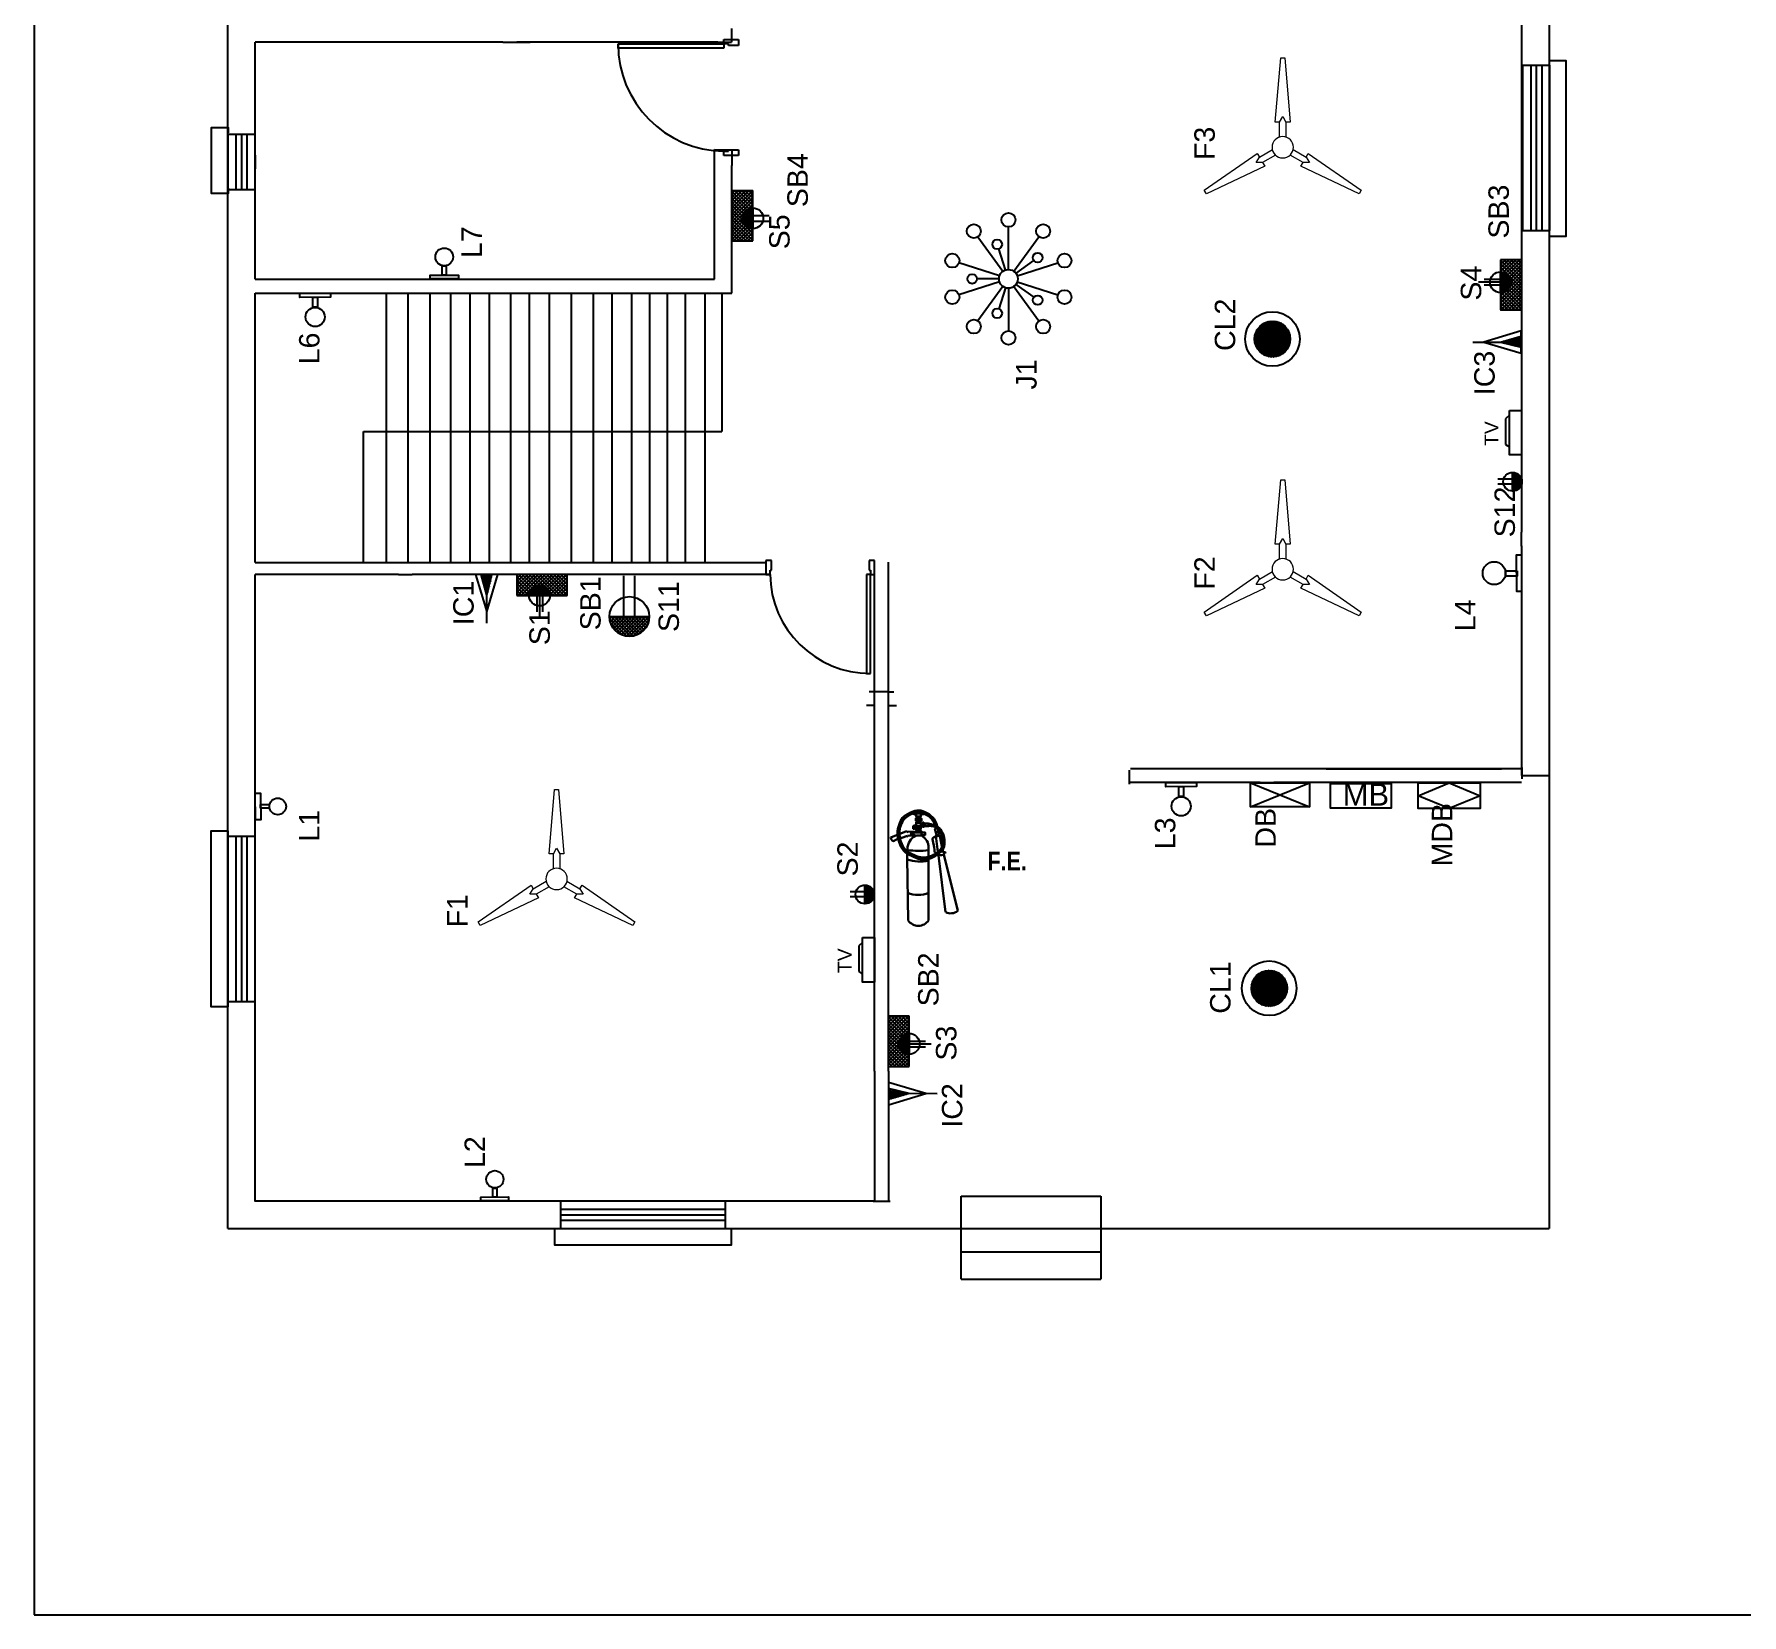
# Model space of a CAD drawing. Header units: inches. Extents: x 1052 to 8538, y 819 to 5894.
# Drawn here: x 4621.2 to 5042, y 3682.4 to 4071.9 of the extents above; entities that cross this region are included whole.
import ezdxf

# ---------------------------------------------------------------- set-up
doc = ezdxf.new("R2010")
doc.units = ezdxf.units.IN
doc.header["$LTSCALE"] = 50
doc.header["$MEASUREMENT"] = 0
doc.linetypes.add('HIDDEN', pattern=[0.375, 0.25, -0.125])
for name, color, linetype, lineweight in [('ELEC', 5, 'Continuous', 13), ('FAN', 5, 'Continuous', 15), ('Fire Pipe', 1, 'Continuous', 30), ('line', 5, 'HIDDEN', 35)]:
    doc.layers.add(name, color=color, linetype=linetype, lineweight=lineweight)
for name, color, linetype in [('elec. lay-out.', 144, 'Continuous'), ('text', 129, 'Continuous'), ('txt', 95, 'Continuous'), ('XREFCHILD', 134, 'Continuous')]:
    doc.layers.add(name, color=color, linetype=linetype)
doc.styles.add('Annotative', font='arial.ttf')
doc.styles.add('NOTE1', font='rom_____.pfb', dxfattribs={"height": 12})
doc.styles.get("Standard").update_dxf_attribs({"font": 'arial.ttf'})

# ---------------------------------------------------------------- blocks, each defined once
blk = doc.blocks.new('BIG SPOT LIGHT')
at = {"layer": 'elec. lay-out.', "linetype": 'Continuous', "lineweight": 35, "ltscale": 2}
h = blk.add_hatch(dxfattribs=at)
h.set_pattern_fill('ANSI37', color=2, scale=196.85, style=0)
h.set_pattern_definition([(45, (415113.78, -81615.87), (-17.3992462, 17.3992462), []), (135, (415113.78, -81615.87), (-17.3992462, -17.3992462), [])])
h.paths.add_polyline_path([(236, -17, 1), (-236, -17, 1)])
at = {"layer": 'elec. lay-out.', "linetype": 'Continuous', "lineweight": 30}
blk.add_line((0, -206), (0, 172), dxfattribs=at)
at = {"layer": 'elec. lay-out.'}
for radius in [361, 236]:
    blk.add_circle((0, -17), radius, dxfattribs=at)
blk = doc.blocks.new('ff-02')
at = {"layer": 'Fire Pipe', "color": 6, "ltscale": 15}
for p, q in [((280067.45, -264814.85), (280067.95, -264814.85)), ((280069.52, -264814.85), (280069.1, -264814.85)), ((280058.35, -264839.97), (280061.92, -264825.33)), ((280063.35, -264825.57), (280061.48, -264840.32)), ((280061.92, -264825.33), (280062.58, -264825.52)), ((280062.58, -264825.52), (280063, -264825.53)), ((280063, -264825.53), (280063.35, -264825.57)), ((280063.35, -264825.57), (280063.35, -264825.57))]:
    blk.add_line(p, q, dxfattribs=at)
for points in [[(280063.51, -264818.51), (280063.96, -264817.13, -0.148563), (280065.29, -264815.24, -0.079751), (280067.39, -264814.08, -0.154771), (280069.51, -264814, -0.091101), (280071.96, -264815.19, -0.120029), (280073.16, -264816.63, -0.062635), (280073.87, -264818.65, -0.100784), (280073.89, -264820.87, -0.06679), (280073.04, -264823.37, -0.146213), (280070.96, -264825.41, -0.024846), (280068.6, -264826.42, -0.194128), (280064.19, -264825.76, -0.06634), (280062.3, -264824.13, -0.151296), (280061.74, -264822.21, -0.129873), (280062.33, -264819.63, -0.249306), (280065.05, -264817.49, -0.021054), (280065.91, -264817.34, -0.021054)], [(280064.33, -264817.7, -0.17989), (280065.6, -264815.63, -0.079751), (280067.56, -264814.55, -0.154771), (280069.37, -264814.49, -0.091101), (280071.66, -264815.6, -0.120029), (280072.72, -264816.85, -0.062635), (280073.38, -264818.75, -0.100784), (280073.4, -264820.77, -0.06648), (280072.6, -264823.14, -0.145153), (280070.73, -264824.97, -0.024465), (280068.45, -264825.94, -0.192184), (280064.46, -264825.33, -0.06499), (280062.69, -264823.82, -0.149281), (280062.24, -264822.21, -0.096876), (280062.69, -264819.85, -0.17109), (280063.41, -264819.04, -0.267949)], [(280063.98, -264818.66), (280064.07, -264818.38, -0.267949), (280065.15, -264817.98, -0.0196), (280065.91, -264817.84, -0.0196)], [(280065.91, -264842.42), (280065.91, -264823.07, -0.158709), (280066.62, -264821.38, -0.053152), (280067.73, -264820.41, -0.058357), (280069.34, -264820.43, -0.126008), (280070.78, -264821.83, -0.152765), (280071.38, -264823.86), (280071.48, -264826.22), (280071.2, -264842.46)]]:
    blk.add_lwpolyline(points, format="xyb", dxfattribs=at)
for points in [[(280063.34, -264819.43), (280063.5, -264818.54), (280064.28, -264818.65), (280064.02, -264819.6)], [(280067.74, -264819.6), (280067.75, -264819.31), (280067.93, -264819.18), (280068.05, -264819.11), (280068.05, -264818.57), (280069, -264818.57), (280069, -264819.06), (280069.26, -264819.24), (280069.39, -264819.31), (280069.39, -264819.59)], [(280069.51, -264818.1), (280069.66, -264818.03), (280069.76, -264817.9), (280069.9, -264817.9), (280069.9, -264818.62), (280069.76, -264818.62), (280069.71, -264818.53), (280069.67, -264818.51), (280069.51, -264818.51)], [(280062.22, -264824.51), (280062.72, -264821.83), (280062.97, -264820.39), (280063.53, -264820.58), (280064.16, -264820.54), (280063.97, -264821.18), (280063.59, -264823.93), (280063.37, -264825.25)], [(280063.33, -264820.14), (280063.19, -264820.02), (280063.34, -264819.43)], [(280063.25, -264820.48), (280063.33, -264820.14), (280063.62, -264820.26), (280063.85, -264820.25), (280063.71, -264820.56)], [(280063.33, -264819.43), (280064.02, -264819.6), (280063.85, -264820.25)], [(280064.13, -264820.63), (280064.64, -264820.89), (280064.83, -264821.07), (280064.89, -264821.21), (280064.89, -264821.36), (280064.83, -264821.74), (280064.5, -264823.41), (280064.4, -264824.12), (280064.34, -264824.53), (280064.25, -264824.69), (280064.11, -264824.86), (280063.96, -264825), (280063.82, -264825.09), (280063.6, -264825.27), (280063.44, -264825.42), (280063.35, -264825.49), (280063.34, -264825.57)], [(280067.73, -264820.41), (280067.74, -264819.6), (280069.84, -264819.59), (280069.86, -264820.27), (280069.41, -264820.26), (280069.34, -264820.43)], [(280068.05, -264819.11), (280068.52, -264819.14), (280069, -264819.06)], [(280069.84, -264819.59), (280069.89, -264819.35), (280071.4, -264819.45), (280071.6, -264819.51)], [(280071.3, -264820.4), (280070.18, -264820.48), (280069.86, -264820.47), (280069.86, -264820.27)], [(280071.6, -264819.51), (280071.67, -264819.28), (280075.72, -264820.88), (280075.61, -264821.32), (280075.35, -264821.66), (280075.06, -264821.82), (280073.82, -264821.18), (280073.12, -264821.03), (280072.89, -264820.98), (280071.62, -264820.55), (280071.22, -264820.66)], [(280071.22, -264820.66), (280071.3, -264820.4)], [(280061.54, -264825.05), (280061.59, -264824.74), (280062.16, -264824.74)], [(280061.92, -264825.33), (280061.88, -264825.18), (280061.91, -264824.97), (280062, -264824.74), (280062.22, -264824.51), (280062.51, -264824.52), (280062.84, -264824.63), (280063.04, -264824.9), (280063.27, -264825.05), (280063.37, -264825.2), (280063.37, -264825.3), (280063.35, -264825.57)]]:
    blk.add_lwpolyline(points, dxfattribs=at)
for points in [[(280065.91, -264817.26), (280066.81, -264817.26), (280066.81, -264817.98), (280065.91, -264817.98)], [(280066.96, -264817.19), (280067.59, -264817.19), (280067.59, -264817.78), (280066.96, -264817.78)], [(280067.1, -264817.78), (280067.45, -264817.78), (280067.45, -264818.11), (280067.1, -264818.11)], [(280067.15, -264817.05), (280067.49, -264817.05), (280067.47, -264817.19), (280067.15, -264817.19)], [(280067.59, -264817.3), (280067.91, -264817.3), (280067.91, -264817.72), (280067.59, -264817.72)], [(280069.24, -264816.6), (280067.79, -264816.6), (280067.79, -264815.96), (280069.24, -264815.96)], [(280069.12, -264817.21), (280067.91, -264817.21), (280067.91, -264817.93), (280069.12, -264817.93)], [(280067.91, -264817.93), (280069.07, -264817.93), (280069.07, -264818.57), (280067.91, -264818.57)], [(280067.95, -264814.65), (280069.1, -264814.65), (280069.1, -264815.49), (280067.95, -264815.49)], [(280068.02, -264816.92), (280069.12, -264816.92), (280069.12, -264817.21), (280068.02, -264817.21)], [(280069.02, -264816.92), (280068.1, -264816.92), (280068.1, -264816.6), (280069.02, -264816.6)], [(280068.74, -264815.49), (280068.38, -264815.49), (280068.38, -264815.96), (280068.74, -264815.96)], [(280069.08, -264817.74), (280069.51, -264817.74), (280069.51, -264818.67), (280069.08, -264818.67)], [(280067.74, -264819.6), (280066.82, -264819.6), (280066.82, -264820.26), (280067.74, -264820.26)]]:
    blk.add_lwpolyline(points, close=True, dxfattribs=at)
for centre, radius in [((280067.35, -264814.85), 0.0998), ((280069.62, -264814.85), 0.0998), ((280070.28, -264819.96), 0.221), ((280070.28, -264819.96), 0.183), ((280070.28, -264819.96), 0.139)]:
    blk.add_circle(centre, radius, dxfattribs=at)
for centre, radius, start, end in [((280066.5, -264817.62), 0.471, 16.404, 50.0483), ((280066.5, -264817.62), 0.471, 309.9517, 343.596), ((280068.57, -264800.93), 23.43, 263.4716, 276.9198), ((280068.11, -264816.41), 10.75, 258.1631, 288.2159), ((280068.59, -264829.01), 6.8, 246.7472, 293.6915), ((280060.21, -264837.47), 3.12, 233.3391, 293.9816), ((280068.56, -264840.6), 3.22, 214.3829, 324.8813)]:
    blk.add_arc(centre, radius, start, end, dxfattribs=at)
blk = doc.blocks.new('F56')
at = {"layer": 'FAN'}
for p, q in [((-2.31, 7.79), (-0.63, 27.67)), ((-0.63, 27.67), (0.63, 27.67)), ((0.63, 27.67), (2.31, 7.79)), ((-0.98, 7.79), (-2.31, 7.79)), ((-0.98, 7.79), (0, 9.52)), ((-0.98, 3.16), (-0.98, 7.79)), ((0, 9.52), (0.98, 7.79)), ((2.31, 7.79), (0.98, 7.79)), ((0.98, 7.79), (0.98, 3.16)), ((-24.28, -13.29), (-7.9, -1.89)), ((-8.24, -4.76), (-7.23, -3.04)), ((-6.25, -4.74), (-8.24, -4.76)), ((-7.9, -1.89), (-7.24, -3.05)), ((-7.24, -3.05), (-3.23, -0.73)), ((-2.25, -2.43), (-6.26, -4.75)), ((-6.26, -4.75), (-5.59, -5.9)), ((6.26, -4.75), (2.25, -2.43)), ((3.23, -0.73), (7.24, -3.05)), ((5.59, -5.9), (6.26, -4.75)), ((8.24, -4.76), (6.25, -4.74)), ((7.23, -3.04), (8.24, -4.76)), ((7.24, -3.05), (7.9, -1.89)), ((7.9, -1.89), (24.28, -13.29)), ((-5.59, -5.9), (-23.65, -14.38)), ((23.65, -14.38), (5.59, -5.9)), ((-23.65, -14.38), (-24.28, -13.29)), ((24.28, -13.29), (23.65, -14.38))]:
    blk.add_line(p, q, dxfattribs=at)
for start, end in [(0, 180), (180, 0)]:
    blk.add_arc((0, 0), 3.31, start, end, dxfattribs=at)

msp = doc.modelspace()

# ---------------------------------------------------------------- linework, layer by layer
for p, q in [((4621.22, 4317.48), (4621.22, 3682.35)), ((4793.14, 4033.29), (4793.14, 4020.93)), ((4798.29, 4033.29), (4793.14, 4033.29)), ((4798.29, 4020.93), (4798.29, 4033.29)), ((4798.29, 4029.06), (4798.29, 4023.91)), ((4798.29, 4027.2), (4802.32, 4027.2)), ((4798.29, 4025.78), (4802.32, 4025.78)), ((4793.14, 4020.93), (4798.29, 4020.93)), ((4987.68, 4016.28), (4982.53, 4016.28)), ((4982.53, 4016.28), (4982.53, 4003.92)), ((4987.68, 4003.92), (4987.68, 4016.28)), ((4982.53, 4010.72), (4977.11, 4010.72)), ((4982.53, 4011.43), (4978.51, 4011.43)), ((4982.53, 4010.01), (4978.51, 4010.01)), ((4982.53, 4008.15), (4982.53, 4013.3)), ((4982.53, 4003.92), (4987.68, 4003.92)), ((4985.5, 3959.27), (4985.5, 3963.9)), ((4985.5, 3962.22), (4981.88, 3962.22)), ((4985.5, 3960.94), (4981.88, 3960.94)), ((4740.19, 3938.7), (4740.19, 3933.55)), ((4752.55, 3938.7), (4740.19, 3938.7)), ((4752.55, 3933.55), (4752.55, 3938.7)), ((4766.52, 3928.35), (4766.52, 3938.35)), ((4769.23, 3928.35), (4769.23, 3938.35)), ((4740.19, 3933.55), (4752.55, 3933.55)), ((4748.32, 3933.55), (4743.17, 3933.55)), ((4745.04, 3933.55), (4745.04, 3929.52)), ((4745.75, 3933.55), (4745.75, 3928.13)), ((4746.46, 3933.55), (4746.46, 3929.52)), ((4762.96, 3928.35), (4772.79, 3928.35)), ((4825.91, 3860.52), (4822.29, 3860.52)), ((4825.91, 3859.25), (4822.29, 3859.25)), ((4825.91, 3857.57), (4825.91, 3862.2)), ((4831.68, 3829.86), (4831.68, 3817.49)), ((4836.83, 3829.86), (4831.68, 3829.86)), ((4836.83, 3817.49), (4836.83, 3829.86)), ((4836.83, 3825.63), (4836.83, 3820.47)), ((4836.83, 3823.76), (4840.86, 3823.76)), ((4836.83, 3823.05), (4842.25, 3823.05)), ((4836.83, 3822.34), (4840.86, 3822.34)), ((4831.68, 3817.49), (4836.83, 3817.49)), ((4621.22, 3682.35), (5672.57, 3682.35))]:
    msp.add_line(p, q)
at = {"lineweight": -2}
for p, q in [((4668.91, 3777.54), (4668.91, 4265.91)), ((4994.49, 4265.91), (4994.49, 3777.54)), ((4668.91, 3832.14), (4668.91, 4260.74)), ((4793.04, 4073.27), (4793.04, 4069.88)), ((4736.74, 4069.88), (4675.69, 4069.88)), ((4727.43, 4069.88), (4719.77, 4069.88)), ((4736.72, 4069.88), (4743.42, 4069.88)), ((4789.64, 4069.88), (4740.13, 4069.88)), ((4789.64, 4069.88), (4793.03, 4069.88)), ((4675.75, 4038.68), (4675.75, 4042.09)), ((4788.86, 4011.47), (4788.86, 4043.43)), ((4788.86, 4043.43), (4793.15, 4043.38)), ((4793.15, 4043.38), (4793.14, 4039.47)), ((4793.14, 4008.04), (4793.14, 4039.47)), ((4675.69, 4031.9), (4675.69, 4033.59)), ((4675.69, 4033.59), (4675.69, 4033.59)), ((4675.69, 4011.47), (4788.86, 4011.47)), ((4675.69, 4008.04), (4793.14, 4008.04)), ((4708, 3941.67), (4708, 4008.04)), ((4713.4, 3941.67), (4713.4, 4008.04)), ((4718.81, 3941.67), (4718.81, 4008.04)), ((4723.9, 3941.67), (4723.9, 4008.04)), ((4728.67, 3941.67), (4728.67, 4008.04)), ((4733.44, 3941.67), (4733.44, 4008.04)), ((4738.63, 3941.67), (4738.63, 4008.04)), ((4743.3, 3941.67), (4743.3, 4008.04)), ((4748.23, 3941.67), (4748.23, 4008.04)), ((4753.64, 3941.67), (4753.64, 4008.04)), ((4759.04, 3941.67), (4759.04, 4008.04)), ((4763.64, 3941.67), (4763.64, 4008.04)), ((4768.45, 3941.67), (4768.45, 4008.04)), ((4772.94, 3941.67), (4772.94, 4008.04)), ((4777.29, 3941.67), (4777.29, 4008.04)), ((4781.73, 3941.67), (4781.73, 4008.04)), ((4786.57, 3941.67), (4786.57, 4008.04)), ((4790.69, 4008.04), (4790.69, 3973.99)), ((4702.33, 3941.67), (4702.33, 3973.99)), ((4702.33, 3973.99), (4790.69, 3973.99)), ((4987.71, 3945.74), (4987.71, 3949.14)), ((4675.69, 3941.67), (4801.57, 3941.67)), ((4710.96, 3938.73), (4675.69, 3938.73)), ((4710.96, 3938.73), (4714.35, 3938.73)), ((4802.53, 3938.73), (4714.35, 3938.73)), ((4828.31, 3816.29), (4828.31, 3941.78)), ((4828.31, 3816.29), (4828.31, 3938.38)), ((4831.7, 3816.29), (4831.7, 3941.78)), ((4675.69, 3906.41), (4675.69, 3909.81)), ((4831.7, 3909.81), (4826.95, 3909.81)), ((4831.7, 3909.81), (4833.06, 3909.81)), ((4987.72, 3909.9), (4987.72, 3902.68)), ((4828.31, 3906.41), (4826.27, 3906.41)), ((4831.7, 3906.41), (4833.73, 3906.41)), ((4891.06, 3890.51), (4891.06, 3888.12)), ((4891.06, 3888.12), (4891.06, 3887.08)), ((4987.71, 3890.83), (4891.39, 3890.83)), ((4939.55, 3890.83), (4982.73, 3890.83)), ((4987.8, 3891.17), (4987.8, 3888.39)), ((4923.27, 3887.44), (4891.05, 3887.44)), ((4920.94, 3887.42), (4935.44, 3881.46)), ((4920.94, 3881.46), (4935.44, 3887.42)), ((4923.27, 3887.44), (4926.66, 3887.44)), ((4987.71, 3887.44), (4926.66, 3887.44)), ((4962.26, 3884.21), (4969.88, 3887.34)), ((4969.88, 3881.07), (4962.26, 3884.21)), ((4969.88, 3887.34), (4977.5, 3884.21)), ((4977.5, 3884.21), (4969.88, 3881.07)), ((4828.31, 3816.29), (4828.31, 3784.33)), ((4831.7, 3816.3), (4831.7, 3784.33)), ((4714.37, 3784.32), (4710.93, 3784.32)), ((4827.98, 3784.32), (4832.05, 3784.32)), ((4828.31, 3784.33), (4832.11, 3784.33)), ((4849.61, 3765.08), (4849.61, 3785.52)), ((4849.61, 3785.52), (4884.08, 3785.52)), ((4884.08, 3785.52), (4884.08, 3765.1)), ((4668.91, 3777.52), (4994.49, 3777.52)), ((4849.63, 3777.53), (4884.09, 3777.53)), ((4849.74, 3771.83), (4884.12, 3771.83)), ((4849.61, 3765.09), (4884.08, 3765.09))]:
    msp.add_line(p, q, dxfattribs=at)
at = {"color": 3}
for p, q in [((4765.09, 4068.38), (4765.09, 4069.47)), ((4765.09, 4069.47), (4791.18, 4069.47)), ((4791.18, 4069.47), (4791.18, 4070.56)), ((4791.18, 4070.56), (4794.8, 4070.56)), ((4791.18, 4069.47), (4791.18, 4068.38)), ((4792.27, 4069.47), (4791.18, 4069.47)), ((4792.27, 4069.11), (4792.27, 4069.47)), ((4794.8, 4069.11), (4792.27, 4069.11)), ((4794.8, 4070.56), (4794.8, 4069.11)), ((4791.18, 4068.38), (4765.09, 4068.38)), ((4791.18, 4041.93), (4791.18, 4043.02)), ((4791.18, 4043.02), (4792.27, 4043.02)), ((4794.8, 4041.93), (4791.18, 4041.93)), ((4792.27, 4043.38), (4794.8, 4043.38)), ((4792.27, 4043.02), (4792.27, 4043.38)), ((4794.8, 4043.38), (4794.8, 4041.93)), ((4802.87, 3942.13), (4801.51, 3942.13)), ((4801.51, 3942.13), (4801.51, 3938.73)), ((4801.51, 3938.73), (4802.53, 3938.73)), ((4802.53, 3938.73), (4802.53, 3939.75)), ((4802.53, 3939.75), (4802.87, 3939.75)), ((4802.87, 3939.75), (4802.87, 3942.13)), ((4826.27, 3938.73), (4826.27, 3914.32)), ((4827.29, 3938.73), (4826.27, 3938.73)), ((4828.31, 3942.13), (4826.95, 3942.13)), ((4826.95, 3942.13), (4826.95, 3939.75)), ((4826.95, 3939.75), (4827.29, 3939.75)), ((4827.29, 3939.75), (4827.29, 3938.73)), ((4827.29, 3914.32), (4827.29, 3938.73)), ((4827.29, 3938.73), (4828.31, 3938.73)), ((4828.31, 3938.73), (4828.31, 3942.13)), ((4826.27, 3914.32), (4827.29, 3914.32))]:
    msp.add_line(p, q, dxfattribs=at)
at = {"color": 4}
for p, q in [((4793.03, 4069.88), (4793.03, 4069.88)), ((4987.92, 4064.22), (4987.92, 4023.52)), ((4987.92, 4064.22), (4994.71, 4064.22)), ((4988.84, 4064.22), (4994.71, 4064.22)), ((4994.71, 4023.52), (4994.71, 4064.22)), ((4675.69, 4047.15), (4668.91, 4047.15)), ((4668.91, 4047.15), (4668.91, 4033.59)), ((4675.69, 4033.59), (4675.69, 4047.15)), ((4668.91, 4033.59), (4675.69, 4033.59)), ((4987.92, 4023.52), (4994.71, 4023.52)), ((4987.71, 3902.75), (4987.71, 3889.19)), ((4987.71, 3889.19), (4994.49, 3889.19)), ((4675.69, 3874.19), (4668.91, 3874.19)), ((4668.91, 3874.19), (4668.91, 3833.5)), ((4675.69, 3833.5), (4675.69, 3874.19)), ((4668.91, 3833.5), (4675.69, 3833.5)), ((4750.89, 3784.32), (4750.89, 3777.54)), ((4791.59, 3784.32), (4750.89, 3784.32)), ((4791.59, 3777.54), (4791.59, 3784.32)), ((4750.89, 3777.54), (4791.59, 3777.54))]:
    msp.add_line(p, q, dxfattribs=at)
at = {"color": 5}
for p, q in [((4989.96, 4064.22), (4989.96, 4023.52)), ((4991.32, 4064.22), (4991.32, 4023.52)), ((4992.67, 4064.22), (4992.67, 4023.52)), ((4670.94, 4047.15), (4670.94, 4033.59)), ((4672.3, 4047.15), (4672.3, 4033.59)), ((4673.66, 4047.15), (4673.66, 4033.59)), ((4670.94, 3874.19), (4670.94, 3833.5)), ((4672.3, 3874.19), (4672.3, 3833.5)), ((4673.66, 3874.19), (4673.66, 3833.5)), ((4750.89, 3782.29), (4791.59, 3782.29)), ((4750.89, 3780.93), (4791.59, 3780.93)), ((4750.89, 3779.57), (4791.59, 3779.57))]:
    msp.add_line(p, q, dxfattribs=at)
at = {"color": 40}
for p, q in [((4793.85, 4033.29), (4793.14, 4032.58)), ((4794.71, 4033.29), (4793.14, 4031.72)), ((4795.58, 4033.29), (4793.14, 4030.85)), ((4796.45, 4033.29), (4793.14, 4029.98)), ((4797.32, 4033.29), (4793.14, 4029.11)), ((4798.18, 4033.29), (4793.14, 4028.25)), ((4798.29, 4027.96), (4793.14, 4033.11)), ((4798.29, 4032.53), (4793.14, 4027.38)), ((4798.29, 4027.1), (4793.14, 4032.25)), ((4798.29, 4031.66), (4793.14, 4026.51)), ((4798.29, 4026.23), (4793.14, 4031.38)), ((4798.29, 4028.83), (4793.83, 4033.29)), ((4798.29, 4029.7), (4794.7, 4033.29)), ((4798.29, 4030.56), (4795.56, 4033.29)), ((4798.29, 4031.43), (4796.43, 4033.29)), ((4798.29, 4032.3), (4797.3, 4033.29)), ((4798.29, 4033.17), (4798.16, 4033.29)), ((4798.29, 4030.8), (4793.14, 4025.65)), ((4798.29, 4025.36), (4793.14, 4030.51)), ((4798.29, 4029.93), (4793.14, 4024.78)), ((4798.29, 4024.49), (4793.14, 4029.64)), ((4798.29, 4029.06), (4793.14, 4023.91)), ((4798.29, 4023.63), (4793.14, 4028.78)), ((4798.29, 4028.19), (4793.14, 4023.04)), ((4798.29, 4022.76), (4793.14, 4027.91)), ((4798.29, 4027.33), (4793.14, 4022.18)), ((4798.29, 4021.89), (4793.14, 4027.04)), ((4795.72, 4026.31), (4798.29, 4028.88)), ((4795.73, 4026.76), (4798.02, 4029.05)), ((4798.29, 4024.35), (4795.75, 4026.9)), ((4795.77, 4025.93), (4798.29, 4028.45)), ((4798.29, 4024.79), (4795.83, 4027.25)), ((4795.85, 4027.31), (4797.46, 4028.93)), ((4795.87, 4025.6), (4798.29, 4028.02)), ((4798.29, 4025.22), (4795.95, 4027.56)), ((4796, 4025.3), (4798.29, 4027.58)), ((4798.29, 4025.65), (4796.1, 4027.84)), ((4796.17, 4025.03), (4798.29, 4027.15)), ((4798.29, 4026.09), (4796.28, 4028.1)), ((4796.36, 4024.78), (4798.29, 4026.72)), ((4798.29, 4026.52), (4796.49, 4028.32)), ((4798.29, 4026.95), (4796.72, 4028.53)), ((4798.29, 4027.39), (4796.98, 4028.7)), ((4798.29, 4027.82), (4797.26, 4028.85)), ((4798.29, 4028.26), (4797.58, 4028.96)), ((4798.29, 4028.69), (4797.94, 4029.04)), ((4798.29, 4026.46), (4793.14, 4021.31)), ((4798.29, 4021.02), (4793.14, 4026.17)), ((4797.52, 4020.93), (4793.14, 4025.31)), ((4796.65, 4020.93), (4793.14, 4024.44)), ((4795.78, 4020.93), (4793.14, 4023.57)), ((4794.92, 4020.93), (4793.14, 4022.71)), ((4798.29, 4025.59), (4793.63, 4020.93)), ((4798.29, 4024.72), (4794.49, 4020.93)), ((4798.29, 4023.86), (4795.36, 4020.93)), ((4798.29, 4023.92), (4795.71, 4026.49)), ((4797.82, 4023.95), (4795.76, 4026.02)), ((4797.18, 4024.16), (4795.97, 4025.37)), ((4798.29, 4022.99), (4796.23, 4020.93)), ((4796.57, 4024.57), (4798.29, 4026.28)), ((4796.82, 4024.37), (4798.29, 4025.85)), ((4797.09, 4024.21), (4798.29, 4025.41)), ((4797.38, 4024.08), (4798.29, 4024.98)), ((4797.72, 4023.97), (4798.29, 4024.55)), ((4798.09, 4023.92), (4798.29, 4024.11)), ((4794.05, 4020.93), (4793.14, 4021.84)), ((4793.18, 4020.93), (4793.14, 4020.97)), ((4798.29, 4022.12), (4797.1, 4020.93)), ((4798.29, 4021.26), (4797.96, 4020.93)), ((4982.53, 4011.62), (4987.2, 4016.28)), ((4982.53, 4012.49), (4986.33, 4016.28)), ((4982.53, 4013.35), (4985.46, 4016.28)), ((4982.53, 4014.22), (4984.59, 4016.28)), ((4982.53, 4015.09), (4983.73, 4016.28)), ((4982.53, 4015.95), (4982.86, 4016.28)), ((4982.53, 4016.19), (4987.68, 4011.04)), ((4982.53, 4010.75), (4987.68, 4015.9)), ((4982.53, 4015.32), (4987.68, 4010.17)), ((4982.53, 4009.88), (4987.68, 4015.03)), ((4982.53, 4014.45), (4987.68, 4009.3)), ((4982.53, 4009.02), (4987.68, 4014.17)), ((4983.3, 4016.28), (4987.68, 4011.9)), ((4984.17, 4016.28), (4987.68, 4012.77)), ((4985.04, 4016.28), (4987.68, 4013.64)), ((4985.91, 4016.28), (4987.68, 4014.5)), ((4986.77, 4016.28), (4987.68, 4015.37)), ((4987.64, 4016.28), (4987.68, 4016.24)), ((4982.53, 4013.58), (4987.68, 4008.43)), ((4982.53, 4008.15), (4987.68, 4013.3)), ((4982.53, 4013.29), (4985.11, 4010.72)), ((4982.73, 4013.29), (4982.53, 4013.1)), ((4983.1, 4013.24), (4982.53, 4012.66)), ((4983.44, 4013.14), (4982.53, 4012.23)), ((4983.74, 4013), (4982.53, 4011.8)), ((4982.53, 4012.86), (4985.08, 4010.31)), ((4984.01, 4012.84), (4982.53, 4011.36)), ((4982.53, 4012.72), (4987.68, 4007.57)), ((4984.25, 4012.64), (4982.53, 4010.93)), ((4982.53, 4007.28), (4987.68, 4012.43)), ((4984.46, 4012.43), (4982.53, 4010.49)), ((4982.53, 4012.42), (4984.99, 4009.96)), ((4984.65, 4012.18), (4982.53, 4010.06)), ((4982.53, 4011.99), (4984.87, 4009.65)), ((4984.82, 4011.91), (4982.53, 4009.63)), ((4982.53, 4011.85), (4987.68, 4006.7)), ((4984.95, 4011.61), (4982.53, 4009.19)), ((4982.53, 4006.41), (4987.68, 4011.56)), ((4982.53, 4011.56), (4984.72, 4009.37)), ((4985.05, 4011.28), (4982.53, 4008.76)), ((4982.53, 4011.12), (4984.54, 4009.11)), ((4982.53, 4010.98), (4987.68, 4005.83)), ((4985.1, 4010.9), (4982.53, 4008.33)), ((4982.53, 4005.55), (4987.68, 4010.7)), ((4982.53, 4010.69), (4984.34, 4008.89)), ((4982.53, 4010.26), (4984.1, 4008.68)), ((4982.53, 4010.11), (4987.68, 4004.96)), ((4985.09, 4010.45), (4982.8, 4008.16)), ((4983, 4013.26), (4985.06, 4011.19)), ((4984.97, 4009.9), (4983.36, 4008.28)), ((4983.64, 4013.05), (4984.86, 4011.84)), ((4982.53, 4004.68), (4987.68, 4009.83)), ((4982.53, 4009.82), (4983.85, 4008.51)), ((4982.53, 4009.39), (4983.56, 4008.36)), ((4982.53, 4009.25), (4987.68, 4004.1)), ((4982.53, 4008.95), (4983.24, 4008.25)), ((4982.53, 4008.52), (4982.88, 4008.17)), ((4982.53, 4008.38), (4986.99, 4003.92)), ((4982.53, 4007.51), (4986.13, 4003.92)), ((4982.53, 4006.65), (4985.26, 4003.92)), ((4982.53, 4005.78), (4984.39, 4003.92)), ((4982.64, 4003.92), (4987.68, 4008.96)), ((4983.51, 4003.92), (4987.68, 4008.1)), ((4984.37, 4003.92), (4987.68, 4007.23)), ((4985.24, 4003.92), (4987.68, 4006.36)), ((4982.53, 4004.91), (4983.52, 4003.92)), ((4982.53, 4004.04), (4982.66, 4003.92)), ((4986.11, 4003.92), (4987.68, 4005.49)), ((4986.98, 4003.92), (4987.68, 4004.63)), ((4985.5, 3963.89), (4987.82, 3961.58)), ((4985.68, 3963.89), (4985.5, 3963.72)), ((4986.01, 3963.84), (4985.5, 3963.33)), ((4986.31, 3963.75), (4985.5, 3962.94)), ((4986.58, 3963.63), (4985.5, 3962.55)), ((4985.92, 3963.86), (4987.78, 3962)), ((4986.5, 3963.67), (4987.59, 3962.58)), ((4985.5, 3963.5), (4987.79, 3961.22)), ((4986.83, 3963.48), (4985.5, 3962.16)), ((4987.04, 3963.31), (4985.5, 3961.77)), ((4985.5, 3963.11), (4987.71, 3960.9)), ((4987.24, 3963.11), (4985.5, 3961.38)), ((4987.41, 3962.89), (4985.5, 3960.99)), ((4985.5, 3962.72), (4987.6, 3960.62)), ((4987.55, 3962.65), (4985.5, 3960.6)), ((4987.67, 3962.38), (4985.5, 3960.21)), ((4985.5, 3962.33), (4987.47, 3960.36)), ((4987.76, 3962.08), (4985.5, 3959.82)), ((4985.5, 3961.94), (4987.31, 3960.13)), ((4987.81, 3961.74), (4985.5, 3959.43)), ((4985.5, 3961.55), (4987.12, 3959.93)), ((4985.5, 3961.16), (4986.91, 3959.75)), ((4985.5, 3960.77), (4986.68, 3959.59)), ((4985.5, 3960.38), (4986.42, 3959.46)), ((4985.5, 3959.99), (4986.14, 3959.36)), ((4985.5, 3959.6), (4985.81, 3959.29)), ((4987.8, 3961.34), (4985.74, 3959.28)), ((4987.69, 3960.84), (4986.24, 3959.39)), ((4740.19, 3934.32), (4744.57, 3938.7)), ((4740.19, 3935.19), (4743.7, 3938.7)), ((4740.19, 3936.05), (4742.83, 3938.7)), ((4740.19, 3936.92), (4741.96, 3938.7)), ((4740.19, 3937.79), (4741.1, 3938.7)), ((4740.19, 3938.66), (4740.23, 3938.7)), ((4740.28, 3933.55), (4745.43, 3938.7)), ((4745.72, 3933.55), (4740.57, 3938.7)), ((4741.15, 3933.55), (4746.3, 3938.7)), ((4746.59, 3933.55), (4741.44, 3938.7)), ((4742.02, 3933.55), (4747.17, 3938.7)), ((4747.45, 3933.55), (4742.3, 3938.7)), ((4742.89, 3933.55), (4748.04, 3938.7)), ((4748.32, 3933.55), (4743.17, 3938.7)), ((4743.75, 3933.55), (4748.9, 3938.7)), ((4749.19, 3933.55), (4744.04, 3938.7)), ((4744.62, 3933.55), (4749.77, 3938.7)), ((4750.06, 3933.55), (4744.9, 3938.7)), ((4745.49, 3933.55), (4750.64, 3938.7)), ((4750.92, 3933.55), (4745.77, 3938.7)), ((4746.35, 3933.55), (4751.51, 3938.7)), ((4751.79, 3933.55), (4746.64, 3938.7)), ((4747.22, 3933.55), (4752.37, 3938.7)), ((4752.55, 3933.65), (4747.51, 3938.7)), ((4752.55, 3934.52), (4748.37, 3938.7)), ((4752.55, 3935.39), (4749.24, 3938.7)), ((4752.55, 3936.26), (4750.11, 3938.7)), ((4752.55, 3937.12), (4750.98, 3938.7)), ((4752.55, 3937.99), (4751.84, 3938.7)), ((4744.85, 3933.55), (4740.19, 3938.21)), ((4743.98, 3933.55), (4740.19, 3937.34)), ((4743.12, 3933.55), (4740.19, 3936.48)), ((4742.25, 3933.55), (4740.19, 3935.61)), ((4741.38, 3933.55), (4740.19, 3934.74)), ((4743.18, 3933.55), (4745.75, 3936.12)), ((4743.21, 3934.02), (4745.28, 3936.08)), ((4743.23, 3934.12), (4743.81, 3933.55)), ((4743.33, 3934.45), (4744.24, 3933.55)), ((4743.42, 3934.66), (4744.63, 3935.87)), ((4743.47, 3934.75), (4744.67, 3933.55)), ((4743.61, 3933.55), (4746.15, 3936.09)), ((4743.63, 3935.02), (4745.11, 3933.55)), ((4743.82, 3935.26), (4745.54, 3933.55)), ((4744.04, 3935.48), (4745.97, 3933.55)), ((4744.05, 3933.55), (4746.51, 3936.01)), ((4744.29, 3935.67), (4746.41, 3933.55)), ((4744.48, 3933.55), (4746.82, 3935.89)), ((4744.56, 3935.83), (4746.84, 3933.55)), ((4744.86, 3935.97), (4747.28, 3933.55)), ((4744.91, 3933.55), (4747.1, 3935.74)), ((4745.19, 3936.06), (4747.71, 3933.55)), ((4745.35, 3933.55), (4747.36, 3935.56)), ((4745.57, 3936.12), (4748.14, 3933.55)), ((4745.78, 3933.55), (4747.58, 3935.35)), ((4746.02, 3936.11), (4748.31, 3933.82)), ((4746.21, 3933.55), (4747.79, 3935.12)), ((4746.57, 3935.99), (4748.19, 3934.37)), ((4746.65, 3933.55), (4747.96, 3934.86)), ((4747.08, 3933.55), (4748.11, 3934.57)), ((4747.51, 3933.55), (4748.22, 3934.25)), ((4748.09, 3933.55), (4752.55, 3938.01)), ((4748.96, 3933.55), (4752.55, 3937.14)), ((4749.82, 3933.55), (4752.55, 3936.27)), ((4750.69, 3933.55), (4752.55, 3935.41)), ((4751.56, 3933.55), (4752.55, 3934.54)), ((4740.51, 3933.55), (4740.19, 3933.87)), ((4743.18, 3933.74), (4743.37, 3933.55)), ((4747.95, 3933.55), (4748.3, 3933.9)), ((4752.43, 3933.55), (4752.55, 3933.67)), ((4767.36, 3923.47), (4762.99, 3927.84)), ((4763.67, 3928.35), (4763.01, 3927.69)), ((4764.5, 3928.35), (4763.15, 3927)), ((4766.3, 3923.7), (4763.22, 3926.78)), ((4768.2, 3923.45), (4763.3, 3928.35)), ((4765.33, 3928.35), (4763.37, 3926.4)), ((4766.15, 3928.35), (4763.65, 3925.85)), ((4766.98, 3928.35), (4763.98, 3925.35)), ((4768.93, 3923.55), (4764.13, 3928.35)), ((4767.81, 3928.35), (4764.37, 3924.91)), ((4768.64, 3928.35), (4764.8, 3924.52)), ((4769.57, 3923.74), (4764.96, 3928.35)), ((4769.46, 3928.35), (4765.29, 3924.18)), ((4770.14, 3923.99), (4765.78, 3928.35)), ((4770.29, 3928.35), (4765.83, 3923.89)), ((4771.12, 3928.35), (4766.42, 3923.66)), ((4770.66, 3924.3), (4766.61, 3928.35)), ((4771.95, 3928.35), (4767.09, 3923.5)), ((4771.12, 3924.67), (4767.44, 3928.35)), ((4772.77, 3928.35), (4767.86, 3923.44)), ((4771.54, 3925.08), (4768.27, 3928.35)), ((4772.71, 3927.46), (4768.77, 3923.52)), ((4771.91, 3925.54), (4769.09, 3928.35)), ((4772.22, 3926.06), (4769.92, 3928.35)), ((4772.31, 3926.23), (4770, 3923.92)), ((4772.48, 3926.63), (4770.75, 3928.35)), ((4772.67, 3927.26), (4771.58, 3928.35)), ((4772.78, 3927.98), (4772.4, 3928.35)), ((4825.91, 3862.19), (4828.22, 3859.88)), ((4826.08, 3862.19), (4825.91, 3862.02)), ((4826.42, 3862.14), (4825.91, 3861.63)), ((4826.72, 3862.05), (4825.91, 3861.24)), ((4826.99, 3861.93), (4825.91, 3860.85)), ((4825.91, 3861.8), (4828.19, 3859.52)), ((4827.23, 3861.78), (4825.91, 3860.46)), ((4827.45, 3861.61), (4825.91, 3860.07)), ((4825.91, 3861.41), (4828.12, 3859.2)), ((4827.64, 3861.41), (4825.91, 3859.68)), ((4827.81, 3861.19), (4825.91, 3859.29)), ((4825.91, 3861.02), (4828.01, 3858.92)), ((4827.96, 3860.95), (4825.91, 3858.9)), ((4828.08, 3860.68), (4825.91, 3858.51)), ((4825.91, 3860.63), (4827.87, 3858.66)), ((4828.17, 3860.38), (4825.91, 3858.12)), ((4825.91, 3860.24), (4827.71, 3858.44)), ((4828.22, 3860.04), (4825.91, 3857.73)), ((4825.91, 3859.85), (4827.53, 3858.23)), ((4825.91, 3859.46), (4827.32, 3858.05)), ((4825.91, 3859.07), (4827.09, 3857.89)), ((4825.91, 3858.68), (4826.83, 3857.76)), ((4828.21, 3859.64), (4826.15, 3857.58)), ((4826.33, 3862.16), (4828.18, 3860.3)), ((4828.1, 3859.14), (4826.65, 3857.69)), ((4826.91, 3861.97), (4827.99, 3860.88)), ((4825.91, 3858.29), (4826.54, 3857.66)), ((4825.91, 3857.9), (4826.22, 3857.59)), ((4832.39, 3829.86), (4831.68, 3829.15)), ((4833.26, 3829.86), (4831.68, 3828.28)), ((4834.13, 3829.86), (4831.68, 3827.41)), ((4834.99, 3829.86), (4831.68, 3826.55)), ((4835.86, 3829.86), (4831.68, 3825.68)), ((4836.73, 3829.86), (4831.68, 3824.81)), ((4836.83, 3824.53), (4831.68, 3829.68)), ((4836.83, 3829.09), (4831.68, 3823.94)), ((4836.83, 3825.39), (4832.37, 3829.86)), ((4836.83, 3826.26), (4833.24, 3829.86)), ((4836.83, 3827.13), (4834.11, 3829.86)), ((4836.83, 3828), (4834.97, 3829.86)), ((4836.83, 3828.86), (4835.84, 3829.86)), ((4836.83, 3829.73), (4836.71, 3829.86)), ((4836.83, 3823.66), (4831.68, 3828.81)), ((4836.83, 3828.23), (4831.68, 3823.08)), ((4836.83, 3822.79), (4831.68, 3827.94)), ((4836.83, 3827.36), (4831.68, 3822.21)), ((4836.83, 3821.92), (4831.68, 3827.08)), ((4836.83, 3826.49), (4831.68, 3821.34)), ((4836.83, 3821.06), (4831.68, 3826.21)), ((4836.83, 3825.63), (4831.68, 3820.47)), ((4836.83, 3820.19), (4831.68, 3825.34)), ((4836.83, 3824.76), (4831.68, 3819.61)), ((4834.26, 3822.88), (4836.83, 3825.45)), ((4834.27, 3823.32), (4836.56, 3825.61)), ((4834.32, 3822.5), (4836.83, 3825.01)), ((4834.39, 3823.87), (4836.01, 3825.49)), ((4836.83, 3823.08), (4835.03, 3824.89)), ((4836.83, 3823.52), (4835.26, 3825.09)), ((4836.83, 3823.95), (4835.52, 3825.26)), ((4836.83, 3824.38), (4835.81, 3825.41)), ((4836.83, 3824.82), (4836.13, 3825.53)), ((4836.83, 3825.25), (4836.48, 3825.6)), ((4836.83, 3819.32), (4831.68, 3824.47)), ((4836.83, 3823.89), (4831.68, 3818.74)), ((4836.83, 3818.45), (4831.68, 3823.61)), ((4836.83, 3823.02), (4831.68, 3817.87)), ((4836.83, 3817.59), (4831.68, 3822.74)), ((4836.06, 3817.49), (4831.68, 3821.87)), ((4835.19, 3817.49), (4831.68, 3821)), ((4836.83, 3822.16), (4832.17, 3817.49)), ((4836.83, 3821.29), (4833.04, 3817.49)), ((4836.83, 3820.48), (4834.26, 3823.06)), ((4836.83, 3820.92), (4834.29, 3823.46)), ((4836.37, 3820.52), (4834.3, 3822.58)), ((4836.83, 3821.35), (4834.37, 3823.81)), ((4834.42, 3822.16), (4836.83, 3824.58)), ((4836.83, 3821.78), (4834.49, 3824.12)), ((4835.72, 3820.73), (4834.51, 3821.94)), ((4834.55, 3821.86), (4836.83, 3824.15)), ((4836.83, 3822.22), (4834.64, 3824.41)), ((4834.71, 3821.59), (4836.83, 3823.71)), ((4836.83, 3822.65), (4834.82, 3824.66)), ((4834.9, 3821.35), (4836.83, 3823.28)), ((4835.12, 3821.13), (4836.83, 3822.84)), ((4835.36, 3820.94), (4836.83, 3822.41)), ((4835.63, 3820.77), (4836.83, 3821.98)), ((4835.93, 3820.64), (4836.83, 3821.54)), ((4836.26, 3820.54), (4836.83, 3821.11)), ((4836.64, 3820.48), (4836.83, 3820.68)), ((4834.33, 3817.49), (4831.68, 3820.14)), ((4833.46, 3817.49), (4831.68, 3819.27)), ((4832.59, 3817.49), (4831.68, 3818.4)), ((4831.72, 3817.49), (4831.68, 3817.53)), ((4836.83, 3820.42), (4833.91, 3817.49)), ((4836.83, 3819.55), (4834.77, 3817.49)), ((4836.83, 3818.69), (4835.64, 3817.49)), ((4836.83, 3817.82), (4836.51, 3817.49))]:
    msp.add_line(p, q, dxfattribs=at)
at = {"lineweight": -2}
for points in [[(4987.71, 4106.51), (4987.71, 3949.15)], [(4675.69, 4035.29), (4675.69, 4069.88)], [(4675.69, 4011.47), (4675.69, 4031.9)], [(4675.69, 3941.67), (4675.69, 4008.04)], [(4987.71, 3945.76), (4987.71, 3909.81)], [(4675.69, 3909.81), (4675.69, 3938.73)], [(4675.69, 3847.4), (4675.69, 3906.41)], [(4710.96, 3784.32), (4675.69, 3784.32), (4675.69, 3844.01)], [(4828.31, 3784.32), (4714.35, 3784.32)]]:
    msp.add_lwpolyline(points, dxfattribs=at)
at = {"color": 5}
for points in [[(4994.56, 4064.06), (4994.56, 4065.41), (4998.63, 4065.41), (4998.63, 4023.36), (4998.63, 4022), (4994.56, 4022), (4994.56, 4023.36)], [(4669.01, 4033.96), (4669.01, 4032.6), (4664.94, 4032.6), (4664.94, 4047.53), (4664.94, 4048.88), (4669.01, 4048.88), (4669.01, 4047.53)], [(4668.91, 3833.5), (4668.91, 3832.14), (4664.84, 3832.14), (4664.84, 3874.19), (4664.84, 3875.55), (4668.91, 3875.55), (4668.91, 3874.19)], [(4791.59, 3777.54), (4792.94, 3777.54), (4792.94, 3773.47), (4750.89, 3773.47), (4749.53, 3773.47), (4749.53, 3777.54), (4750.89, 3777.54)]]:
    msp.add_lwpolyline(points, dxfattribs=at)
at = {"lineweight": -2}
for points in [[(4722.77, 4012.48), (4721.76, 4012.48), (4721.76, 4014.75), (4722.77, 4014.75)], [(4725.75, 4011.58), (4718.76, 4011.54), (4718.76, 4012.46), (4725.75, 4012.5)], [(4686.69, 4008), (4694.25, 4008.05), (4694.25, 4007.06), (4686.69, 4007.01)], [(4689.92, 4007.03), (4691, 4007.03), (4691, 4004.58), (4689.92, 4004.58)], [(4987.65, 3943.54), (4987.7, 3934.52), (4986.52, 3934.52), (4986.47, 3943.54)], [(4986.64, 3939.61), (4986.64, 3938.32), (4983.71, 3938.32), (4983.71, 3939.61)], [(4675.74, 3878.29), (4675.7, 3884.87), (4677, 3884.87), (4677.04, 3878.29)], [(4900.07, 3887.42), (4907.63, 3887.46), (4907.63, 3886.47), (4900.07, 3886.43)], [(4903.3, 3886.45), (4904.38, 3886.45), (4904.38, 3883.99), (4903.3, 3883.99)], [(4920.94, 3887.42), (4935.44, 3887.42), (4935.44, 3881.46), (4920.94, 3881.46)], [(4940.59, 3887.22), (4955.56, 3887.22), (4955.56, 3881.13), (4940.59, 3881.13)], [(4962.26, 3887.34), (4977.5, 3887.34), (4977.5, 3881.07), (4962.26, 3881.07)], [(4677.02, 3881.1), (4677.02, 3882.04), (4679.15, 3882.04), (4679.15, 3881.1)], [(4735.22, 3785.3), (4734.24, 3785.3), (4734.24, 3787.52), (4735.22, 3787.52)], [(4738.13, 3784.42), (4731.31, 3784.38), (4731.31, 3785.28), (4738.13, 3785.32)]]:
    msp.add_lwpolyline(points, close=True, dxfattribs=at)
for centre, radius in [((4798.29, 4026.49), 2.58), ((4982.53, 4010.72), 2.58), ((4985.5, 3961.58), 2.31), ((4745.75, 3933.55), 2.58), ((4767.88, 3928.35), 4.91), ((4825.91, 3859.88), 2.31), ((4836.83, 3823.05), 2.58)]:
    msp.add_circle(centre, radius)
for centre, radius in [((4722.27, 4016.97), 2.19), ((4690.45, 4002.18), 2.36), ((4980.95, 3939.04), 2.82), ((4681.24, 3881.56), 2.05), ((4903.83, 3881.6), 2.36), ((4734.73, 3789.68), 2.13)]:
    msp.add_circle(centre, radius, dxfattribs=at)
at = {"color": 3}
for centre, radius, start, end in [((4791.54, 4069.47), 26.46, 180, 269.2097), ((4827.29, 3939.08), 24.76, 180.7903, 270)]:
    msp.add_arc(centre, radius, start, end, dxfattribs=at)
at = {"layer": 'elec. lay-out.', "color": 40}
for p, q in [((4861.27, 4013.88), (4861.27, 4024.37)), ((4853.74, 4021.93), (4859.91, 4013.44)), ((4860.55, 4013.77), (4858.87, 4018.94)), ((4862.62, 4013.44), (4868.79, 4021.93)), ((4859.07, 4012.29), (4849.09, 4015.53)), ((4863.13, 4012.93), (4867.53, 4016.12)), ((4863.46, 4012.29), (4873.44, 4015.53)), ((4859.07, 4010.86), (4849.09, 4007.62)), ((4858.96, 4011.57), (4853.52, 4011.57)), ((4863.13, 4010.22), (4867.53, 4007.02)), ((4863.46, 4010.86), (4873.44, 4007.62)), ((4859.91, 4009.71), (4853.74, 4001.22)), ((4860.55, 4009.38), (4858.87, 4004.21)), ((4861.27, 4009.27), (4861.27, 3998.77)), ((4862.62, 4009.71), (4868.79, 4001.22))]:
    msp.add_line(p, q, dxfattribs=at)
at = {"layer": 'elec. lay-out.'}
for centre, radius in [((4861.27, 4026.1), 1.73), ((4852.73, 4023.33), 1.73), ((4869.81, 4023.33), 1.73), ((4858.51, 4020.07), 1.19), ((4847.45, 4016.06), 1.73), ((4868.49, 4016.82), 1.19), ((4875.09, 4016.06), 1.73), ((4852.34, 4011.57), 1.19), ((4861.27, 4011.57), 2.31), ((4847.45, 4007.08), 1.73), ((4868.49, 4006.32), 1.19), ((4875.09, 4007.08), 1.73), ((4852.73, 3999.82), 1.73), ((4858.51, 4003.08), 1.19), ((4869.81, 3999.82), 1.73), ((4861.27, 3997.04), 1.73)]:
    msp.add_circle(centre, radius, dxfattribs=at)
at = {"layer": 'line', "lineweight": -2}
for p, q in [((4987.63, 3997.11), (4983.27, 3995.79)), ((4987.63, 3995.13), (4983.33, 3996.19)), ((4987.63, 3996.64), (4984, 3995.61)), ((4987.63, 3995.5), (4984.03, 3996.39)), ((4987.63, 3996.01), (4984.61, 3996.55)), ((4987.63, 3996.34), (4984.64, 3995.46)), ((4987.63, 3996.34), (4985.29, 3996.75)), ((4987.63, 3996.01), (4985.37, 3995.28)), ((4987.63, 3995.5), (4985.97, 3995.14)), ((4987.63, 3996.64), (4985.98, 3996.94)), ((4987.63, 3997.11), (4986.8, 3997.18)), ((4987.63, 3995.13), (4986.89, 3994.92)), ((4731.65, 3938.69), (4731.58, 3937.86)), ((4731.65, 3938.69), (4732.97, 3934.32)), ((4732.12, 3938.69), (4731.81, 3937.03)), ((4732.42, 3938.69), (4732.01, 3936.35)), ((4732.12, 3938.69), (4733.14, 3935.06)), ((4732.75, 3938.69), (4732.21, 3935.66)), ((4733.26, 3938.69), (4732.37, 3935.08)), ((4732.42, 3938.69), (4733.3, 3935.7)), ((4733.63, 3938.69), (4732.57, 3934.38)), ((4732.75, 3938.69), (4733.47, 3936.43)), ((4733.26, 3938.69), (4733.62, 3937.02)), ((4733.63, 3938.69), (4733.84, 3937.94)), ((4831.75, 3811.64), (4832.49, 3811.85)), ((4831.75, 3811.64), (4836.05, 3810.59)), ((4831.75, 3811.27), (4833.41, 3811.63)), ((4831.75, 3810.76), (4834.01, 3811.49)), ((4831.75, 3810.43), (4834.74, 3811.31)), ((4831.75, 3811.27), (4835.35, 3810.39)), ((4831.75, 3810.13), (4835.38, 3811.16)), ((4831.75, 3809.66), (4836.11, 3810.98)), ((4831.75, 3810.76), (4834.77, 3810.22)), ((4831.75, 3810.43), (4834.09, 3810.02)), ((4831.75, 3810.13), (4833.4, 3809.83)), ((4831.75, 3809.66), (4832.58, 3809.59))]:
    msp.add_line(p, q, dxfattribs=at)
at = {"layer": 'XREFCHILD', "lineweight": -2}
for p, q in [((4987.63, 3998.77), (4978.44, 3995.96)), ((4982.55, 3995.96), (4987.63, 3997.42)), ((4987.63, 3993.25), (4987.63, 3998.77)), ((4975.68, 3995.99), (4982.55, 3995.96)), ((4978.44, 3995.96), (4987.63, 3993.25)), ((4982.55, 3995.96), (4987.63, 3994.74)), ((4735.5, 3938.69), (4729.99, 3938.69)), ((4729.99, 3938.69), (4732.79, 3929.5)), ((4732.79, 3933.61), (4731.34, 3938.69)), ((4732.79, 3929.5), (4735.5, 3938.69)), ((4732.79, 3933.61), (4734.02, 3938.69)), ((4732.77, 3926.73), (4732.79, 3933.61)), ((4831.75, 3813.52), (4831.75, 3808.01)), ((4840.94, 3810.81), (4831.75, 3813.52)), ((4836.83, 3810.81), (4831.75, 3812.03)), ((4831.75, 3808.01), (4840.94, 3810.81)), ((4836.83, 3810.81), (4831.75, 3809.36)), ((4843.7, 3810.78), (4836.83, 3810.81))]:
    msp.add_line(p, q, dxfattribs=at)
at = {"layer": 'XREFCHILD'}
for p, q in [((4984.71, 3977.95), (4983.75, 3977.09)), ((4983.75, 3977.09), (4983.75, 3970.75)), ((4983.75, 3970.75), (4984.71, 3970.14)), ((4825.35, 3848.06), (4824.38, 3847.19)), ((4824.38, 3847.19), (4824.38, 3840.85)), ((4824.38, 3840.85), (4825.35, 3840.25))]:
    msp.add_line(p, q, dxfattribs=at)
for points in [[(4984.71, 3979.16), (4987.67, 3979.16), (4987.67, 3968.2), (4984.71, 3968.2)], [(4825.35, 3849.26), (4828.3, 3849.26), (4828.3, 3838.3), (4825.35, 3838.3)]]:
    msp.add_lwpolyline(points, close=True, dxfattribs=at)

# ---------------------------------------------------------------- block references
at = {"layer": 'ELEC', "xscale": 0.7960960227286408, "yscale": 0.7960960693571787, "zscale": 0.7960960854326373}
for p in [(4928.87, 4044), (4928.87, 3940.02), (4749.93, 3863.7)]:
    msp.add_blockref('F56', p, dxfattribs=at)
at = {"layer": 'elec. lay-out.', "color": 7, "xscale": 0.01862087743931493, "yscale": 0.01862087743931493, "zscale": 0.01862087743931493}
for p in [(4926.33, 3997.06), (4925.53, 3837.07)]:
    msp.add_blockref('BIG SPOT LIGHT', p, dxfattribs=at)
at = {"layer": 'Fire Pipe', "color": 1, "xscale": -0.9494055772945045, "yscale": 0.9494055772945045, "zscale": 0.9494055772945045}
msp.add_blockref('ff-02', (270737.74, 255296.35), dxfattribs=at)

# ---------------------------------------------------------------- texts
at = {"lineweight": -2, "insert": (4943.62, 3887.22), "char_height": 5.461, "attachment_point": 1, "style": 'Annotative'}
msp.add_mtext_dynamic_manual_height_columns('MB', width=5.461, gutter_width=27.31, heights=[5.46], dxfattribs=at)
at = {"layer": 'text', "lineweight": -2, "char_height": 5.036, "attachment_point": 1, "rotation": 90}
for s, width, insert in [('F3', 4.3765, (4907.08, 4040.85)), ('SB4', 4.3765, (4806.81, 4029.23)), ('SB3', 4.3765, (4979.54, 4021.5)), ('S5', 5.0357, (4802.32, 4018.85)), ('L7', 4.3765, (4726.49, 4016.68)), ('S4', 5.0357, (4972.73, 4006.22)), ('CL2', 4.3765, (4912.12, 3993.8)), ('L6', 4.3765, (4686.49, 3990.51)), ('IC3', 12.233, (4976.04, 3982.91)), ('J1', 4.3765, (4863.18, 3984.3)), ('S12', 4.3765, (4981.03, 3947.87)), ('F2', 4.3765, (4907.08, 3934.98)), ('IC1', 4.3765, (4724.47, 3926.24)), ('SB1', 4.3765, (4755.76, 3924.96)), ('S11', 4.3765, (4775.05, 3924.54)), ('L4', 4.3765, (4971.31, 3924.74)), ('S1', 4.3765, (4743.24, 3921.29)), ('L1', 4.3765, (4686.49, 3872.89)), ('DB', 4.3765, (4922.1, 3871.42)), ('MDB', 4.3765, (4965.59, 3866.77)), ('L3', 4.3765, (4897.35, 3871.02)), ('S2', 4.3765, (4819.12, 3864.31)), ('F1', 4.3765, (4722.98, 3851.75)), ('SB2', 4.3765, (4839.02, 3832.29)), ('CL1', 4.3765, (4910.96, 3830.48)), ('S3', 5.0357, (4843.42, 3818.93)), ('IC2', 12.233, (4844.88, 3802.41)), ('L2', 4.3765, (4727.27, 3792.45))]:
    msp.add_mtext_dynamic_manual_height_columns(s, width=width, gutter_width=25.18, heights=[0], dxfattribs=dict(at, insert=insert))
at = {"layer": 'txt', "color": 5, "linetype": 'Continuous', "insert": (4856.1, 3870.41), "char_height": 4.6129, "width": 227.8872, "attachment_point": 1, "style": 'NOTE1'}
msp.add_mtext('{\\fArial Narrow|b1|i0|c0|p34;F.E. }', dxfattribs=at)
at = {"layer": 'XREFCHILD', "lineweight": -2, "char_height": 8.1395, "attachment_point": 1, "rotation": 90, "style": 'Annotative'}
for insert in [(4978.6, 3967.79), (4819.24, 3837.9)]:
    msp.add_mtext_dynamic_manual_height_columns('{\\H0.41667x;  TV}', width=10.6202, gutter_width=40.7, heights=[0], dxfattribs=dict(at, insert=insert))

doc.saveas('drawing.dxf')
